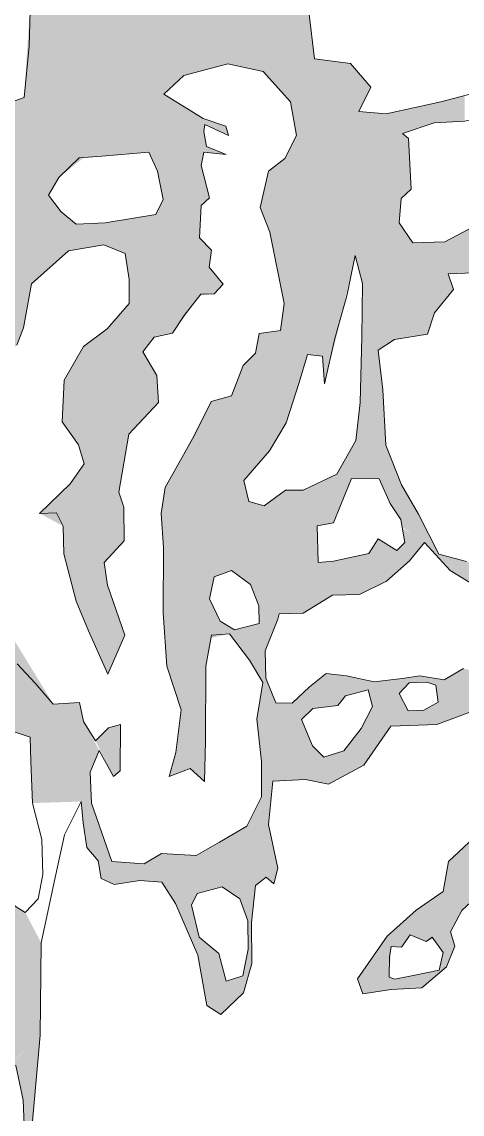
# Model space of a CAD drawing. Header units: feet. Extents: x 715168 to 716636, y 927703 to 928239.
# Drawn here: x 715798.87 to 715801.76, y 927835.62 to 927842.78 of the extents above; entities that cross this region are included whole.
import ezdxf

# ---------------------------------------------------------------- set-up
doc = ezdxf.new("R2010")
doc.units = ezdxf.units.FT
doc.header["$MEASUREMENT"] = 0
doc.layers.add('62', color=7, linetype='Continuous', lineweight=0)

msp = doc.modelspace()

# ---------------------------------------------------------------- linework, layer by layer
at = {"layer": '62', "color": 7, "linetype": 'Continuous', "lineweight": 0, "flags": 128}
for points in [[(715798.8539, 927843.0438), (715798.9289, 927842.9356), (715798.9209, 927842.6245), (715798.8869, 927842.2885), (715798.7947, 927842.2561), (715798.6578, 927842.2774), (715798.6361, 927842.4064), (715798.6453, 927842.5326), (715798.8098, 927842.9122)], [(715801.3688, 927842.0532), (715801.5752, 927842.1223), (715801.7762, 927842.1324), (715802.0029, 927842.1836), (715802.2382, 927842.0948), (715802.4508, 927842.1324), (715802.5778, 927842.1118), (715802.5947, 927841.9645), (715802.4898, 927841.8467), (715802.3391, 927841.5682), (715802.1963, 927841.4804), (715802.0776, 927841.5024), (715801.841, 927841.4458), (715801.6449, 927841.3415), (715801.4366, 927841.3366), (715801.3467, 927841.4662), (715801.3605, 927841.6265), (715801.4246, 927841.6873), (715801.4067, 927842.0192)], [(715799.0472, 927841.649), (715799.1137, 927841.7635), (715799.2483, 927841.8917), (715799.3969, 927841.9042), (715799.705, 927841.93), (715799.7615, 927841.8052), (715799.798, 927841.6185), (715799.7497, 927841.5221), (715799.4185, 927841.4657), (715799.2288, 927841.4574), (715799.1303, 927841.5381)], [(715801.0581, 927841.2522), (715801.106, 927841.0698), (715801.1006, 927840.7188), (715801.0911, 927840.2894), (715801.0623, 927840.0397), (715800.9373, 927839.8195), (715800.7167, 927839.715), (715800.6013, 927839.715), (715800.4601, 927839.612), (715800.3602, 927839.6396), (715800.3273, 927839.7778), (715800.4972, 927839.9728), (715800.6047, 927840.155), (715800.69, 927840.4212), (715800.7463, 927840.6047), (715800.8433, 927840.5935), (715800.856, 927840.4115), (715800.9237, 927840.7083), (715801.0023, 927840.989)], [(715801.0335, 927839.7919), (715801.216, 927839.7891), (715801.2866, 927839.627), (715801.3563, 927839.5222), (715801.3846, 927839.3713), (715801.3312, 927839.3193), (715801.2092, 927839.3948), (715801.1486, 927839.3002), (715800.9166, 927839.2486), (715800.8162, 927839.241), (715800.8077, 927839.4818), (715800.9155, 927839.5004), (715800.961, 927839.6142)], [(715800.134, 927839.1465), (715800.2469, 927839.1891), (715800.3705, 927839.0965), (715800.4251, 927838.9554), (715800.4277, 927838.8401), (715800.2674, 927838.7989), (715800.172, 927838.8551), (715800.1016, 927839.0033)], [(715800.707, 927838.2111), (715800.7808, 927838.2835), (715800.944, 927838.3033), (715800.9937, 927838.3675), (715801.1427, 927838.4058), (715801.171, 927838.2976), (715801.0964, 927838.1531), (715800.9835, 927838.0066), (715800.8528, 927837.9649), (715800.7778, 927838.039)], [(715801.3467, 927838.382), (715801.4116, 927838.4509), (715801.527, 927838.4562), (715801.587, 927838.4364), (715801.602, 927838.3251), (715801.5078, 927838.2721), (715801.405, 927838.2684)], [(715798.624, 927838.1893), (715798.7364, 927838.1598), (715798.9263, 927838.0948), (715798.93, 927837.9362), (715798.9417, 927837.6639), (715799.0034, 927837.4257), (715799.0101, 927837.1967), (715798.978, 927837.0372), (715798.8943, 927836.9472), (715798.8289, 927836.9877), (715798.7731, 927837.0992), (715798.7748, 927837.2899), (715798.7467, 927837.4174), (715798.7506, 927837.5573), (715798.6628, 927837.7721), (715798.6519, 927838.0148)], [(715800.0225, 927837.0709), (715800.1852, 927837.1146), (715800.3009, 927837.0368), (715800.3543, 927836.8915), (715800.3572, 927836.7059), (715800.322, 927836.5313), (715800.2123, 927836.4963), (715800.1636, 927836.6776), (715800.0345, 927836.7849), (715799.9844, 927836.9943)], [(715801.2809, 927836.5222), (715801.2838, 927836.6558), (715801.2947, 927836.7232), (715801.3616, 927836.7199), (715801.4192, 927836.8007), (715801.5245, 927836.7562), (715801.5621, 927836.7853), (715801.6342, 927836.6853), (715801.6095, 927836.5696), (715801.4391, 927836.5346), (715801.3171, 927836.5092)], [(715798.7551, 927835.9306), (715798.8331, 927835.9437), (715798.8818, 927835.717), (715798.8894, 927835.4999), (715798.8967, 927835.303), (715798.8494, 927835.1594), (715798.7707, 927835.1785), (715798.6899, 927835.3451), (715798.6728, 927835.5916), (715798.7056, 927835.7794), (715798.8007, 927835.9505)]]:
    msp.add_lwpolyline(points, close=True, dxfattribs=at)
for points in [[(715800.7547, 927842.8507), (715800.7916, 927842.5426), (715801.0277, 927842.5112), (715801.1606, 927842.3556), (715801.0814, 927842.1961), (715801.2601, 927842.1818), (715801.6204, 927842.2602), (715802.1184, 927842.3897)], [(715798.8397, 927840.6638), (715798.883, 927840.778), (715798.9343, 927841.0677), (715799.1784, 927841.2834), (715799.4103, 927841.3233), (715799.5506, 927841.2649), (715799.5748, 927841.0943), (715799.5748, 927840.9369), (715799.4311, 927840.7722), (715799.2766, 927840.656), (715799.1504, 927840.4356), (715799.1359, 927840.1625), (715799.2437, 927840.0125), (715799.2812, 927839.8869), (715799.1887, 927839.7569), (715798.9887, 927839.5612), (715799.0991, 927839.5667), (715799.1433, 927839.4796), (715799.1479, 927839.2973), (715799.2283, 927838.9867), (715799.31, 927838.7931), (715799.4357, 927838.5096), (715799.5464, 927838.7639), (715799.4344, 927839.092), (715799.4119, 927839.2415), (715799.5427, 927839.3826), (715799.5398, 927839.6021), (715799.5077, 927839.7004), (715799.5743, 927840.0825), (715799.7676, 927840.2883), (715799.7583, 927840.4666), (715799.6656, 927840.6205), (715799.739, 927840.7176), (715799.8609, 927840.743), (715799.9363, 927840.8587), (715800.0457, 927840.999), (715800.1337, 927841.0011), (715800.1931, 927841.0643), (715800.0999, 927841.1764), (715800.1157, 927841.2871), (715800.037, 927841.3683), (715800.0479, 927841.5795), (715800.1024, 927841.6302), (715800.049, 927841.842), (715800.0657, 927841.9308), (715800.211, 927841.9154), (715800.0832, 927841.967), (715800.065, 927842.0658), (715800.0724, 927842.1107), (715800.2264, 927842.0399), (715800.2089, 927842.1003), (715800.0602, 927842.1515), (715799.8021, 927842.3089), (715799.9334, 927842.4322), (715800.2227, 927842.5088), (715800.4547, 927842.4584), (715800.633, 927842.2606), (715800.6742, 927842.0394), (715800.5976, 927841.8875), (715800.4889, 927841.8046), (715800.4339, 927841.5676), (715800.4984, 927841.4054), (715800.593, 927840.9389), (715800.5675, 927840.76), (715800.4288, 927840.7404), (715800.4048, 927840.6134), (715800.3234, 927840.531), (715800.2465, 927840.3319), (715800.1137, 927840.2965), (715800.0012, 927840.0705), (715799.8109, 927839.7311), (715799.785, 927839.5616), (715799.8004, 927839.3378), (715799.7983, 927838.9114), (715799.823, 927838.5607), (715799.9179, 927838.2742), (715799.8808, 927837.9945), (715799.8376, 927837.8384), (715799.9754, 927837.89), (715800.0703, 927837.8041), (715800.0774, 927838.0723), (715800.0794, 927838.5621), (715800.1157, 927838.7639), (715800.2331, 927838.774), (715800.3652, 927838.6011), (715800.4518, 927838.4533), (715800.4125, 927838.2143), (715800.4431, 927837.9362), (715800.4436, 927837.7055), (715800.3464, 927837.5131), (715800.1691, 927837.4073), (715800.015, 927837.3207), (715799.7876, 927837.3337), (715799.6739, 927837.2666), (715799.4616, 927837.2801), (715799.3298, 927837.6627), (715799.3199, 927837.8658), (715799.3794, 927838.0094), (715799.4732, 927837.8371), (715799.517, 927837.8741), (715799.5181, 927838.1788), (715799.4407, 927838.1559), (715799.3544, 927838.0711), (715799.2769, 927838.1994), (715799.2496, 927838.3225), (715799.0783, 927838.3126), (715798.9597, 927838.4494), (715798.8413, 927838.5769)], [(715801.7869, 927839.2474), (715801.606, 927839.2949), (715801.4733, 927839.5583), (715801.3622, 927839.7491), (715801.2592, 927840.0097), (715801.2392, 927840.3711), (715801.2092, 927840.6321), (715801.3156, 927840.7017), (715801.5321, 927840.7362), (715801.5781, 927840.8766), (715801.7031, 927841.0294), (715801.6687, 927841.1327), (715801.9477, 927841.1431)], [(715801.768, 927838.5449), (715801.6419, 927838.4724), (715801.4825, 927838.4982), (715801.3654, 927838.4795), (715801.1834, 927838.4592), (715801.0003, 927838.4979), (715800.867, 927838.5133), (715800.7586, 927838.4254), (715800.6439, 927838.3184), (715800.5367, 927838.3209), (715800.471, 927838.4828), (715800.4668, 927838.6611), (715800.5497, 927838.868), (715800.5601, 927838.903), (715800.7175, 927838.9092), (715800.9083, 927839.0265), (715801.0864, 927839.0308), (715801.2643, 927839.1183), (715801.4137, 927839.2519), (715801.5124, 927839.3723), (715801.6807, 927839.1891), (715801.9334, 927839.0336)], [(715801.903, 927838.2938), (715801.5933, 927838.1797), (715801.2922, 927838.1676), (715801.1146, 927837.9116), (715800.8832, 927837.787), (715800.7325, 927837.8183), (715800.5171, 927837.8079), (715800.4892, 927837.5235), (715800.5517, 927837.2363), (715800.5247, 927837.1338), (715800.475, 927837.1784), (715800.4042, 927837.1246), (715800.3781, 927836.8811), (715800.3792, 927836.6134), (715800.3249, 927836.4209), (715800.1778, 927836.2786), (715800.0861, 927836.3361), (715800.0261, 927836.6667), (715799.8791, 927837.0057), (715799.7901, 927837.1459), (715799.6448, 927837.1573), (715799.4764, 927837.1297), (715799.3927, 927837.1689), (715799.3736, 927837.2858), (715799.2974, 927837.3719), (715799.2744, 927837.5352), (715799.2603, 927837.6738), (715799.1524, 927837.4565), (715799.0942, 927837.1963), (715798.9984, 927836.7486), (715798.9918, 927836.1432), (715798.9372, 927835.5283)], [(715801.8452, 927837.0414), (715801.7565, 927836.959), (715801.6841, 927836.8207), (715801.7123, 927836.7257), (715801.6574, 927836.5904), (715801.4946, 927836.4527), (715801.2938, 927836.4418), (715801.1072, 927836.4135), (715801.0727, 927836.5122), (715801.2668, 927836.792), (715801.4586, 927836.9627), (715801.6345, 927837.0847), (715801.6707, 927837.2816), (715801.8719, 927837.4686)]]:
    msp.add_lwpolyline(points, dxfattribs=at)
at = {"layer": '62', "color": 7, "linetype": 'Continuous', "lineweight": 0}
for major_axis in [(8.6411, 0), (7.0795, 0)]:
    msp.add_ellipse((715800.1279, 927840.4269), major_axis=major_axis, ratio=0.999837, dxfattribs=at)
for points in [[(715798.9289, 927842.9356), (715799.0388, 927842.9668), (715798.8869, 927842.2885), (715800.7547, 927842.8507)], [(715800.2227, 927842.5088), (715800.7547, 927842.8507), (715800.4547, 927842.4584), (715800.7916, 927842.5426)], [(715800.633, 927842.2606), (715801.0277, 927842.5112), (715800.6467, 927842.1869), (715801.1606, 927842.3556)], [(715798.3437, 927841.8068), (715798.7947, 927842.2561), (715798.3346, 927841.6777), (715798.8869, 927842.2885)], [(715799.8021, 927842.3089), (715799.2483, 927841.8917), (715800.0602, 927842.1515), (715799.705, 927841.93)], [(715800.6742, 927842.0394), (715801.0814, 927842.1961), (715800.5976, 927841.8875), (715801.2601, 927842.1818)], [(715801.2601, 927842.1818), (715801.3688, 927842.0532), (715801.5484, 927842.2443), (715801.5752, 927842.1223)], [(715800.0602, 927842.1515), (715800.0724, 927842.1107), (715799.705, 927841.93), (715800.065, 927842.0658)], [(715800.2089, 927842.1003), (715800.2264, 927842.0399), (715800.0602, 927842.1515), (715800.0724, 927842.1107)], [(715800.5976, 927841.8875), (715801.2601, 927842.1818), (715800.4889, 927841.8046), (715801.3688, 927842.0532)], [(715800.4889, 927841.8046), (715801.3688, 927842.0532), (715800.4693, 927841.7205), (715801.4067, 927842.0192)], [(715800.4693, 927841.7205), (715801.4067, 927842.0192), (715800.4339, 927841.5676), (715801.4246, 927841.6873)], [(715799.7615, 927841.8052), (715800.0832, 927841.967), (715800.0657, 927841.9308), (715800.211, 927841.9154)], [(715799.7615, 927841.8052), (715800.0657, 927841.9308), (715799.798, 927841.6185), (715800.049, 927841.842)], [(715799.798, 927841.6185), (715800.049, 927841.842), (715799.7863, 927841.5958), (715800.1024, 927841.6302)], [(715798.3705, 927840.9495), (715799.0472, 927841.649), (715798.4953, 927840.5049), (715799.1303, 927841.5381)], [(715799.5506, 927841.2649), (715799.7497, 927841.5221), (715799.5748, 927841.0943), (715800.037, 927841.3683)], [(715801.0765, 927841.1822), (715801.4366, 927841.3366), (715801.0581, 927841.2522), (715801.3467, 927841.4662)], [(715799.5748, 927841.0943), (715800.037, 927841.3683), (715799.5748, 927841.0418), (715800.1157, 927841.2871)], [(715801.0881, 927841.1367), (715801.6449, 927841.3415), (715801.0765, 927841.1822), (715801.4366, 927841.3366)], [(715801.0927, 927841.1194), (715801.6687, 927841.1327), (715801.0881, 927841.1367), (715801.6449, 927841.3415)], [(715799.5748, 927840.9848), (715800.0999, 927841.1764), (715799.5748, 927840.9369), (715800.1931, 927841.0643)], [(715801.106, 927841.0698), (715801.7031, 927841.0294), (715801.0927, 927841.1194), (715801.6687, 927841.1327)], [(715801.0023, 927840.989), (715800.8433, 927840.5935), (715800.856, 927840.4115)], [(715801.1023, 927840.8287), (715801.5321, 927840.7362), (715801.1044, 927840.9694), (715801.5781, 927840.8766)], [(715799.5144, 927840.8673), (715799.8609, 927840.743), (715799.4311, 927840.7722), (715799.739, 927840.7176)], [(715799.4311, 927840.7722), (715799.739, 927840.7176), (715799.2766, 927840.656), (715799.6656, 927840.6205)], [(715801.101, 927840.7321), (715801.3156, 927840.7017), (715801.1023, 927840.8287), (715801.5321, 927840.7362)], [(715800.4288, 927840.7404), (715800.7463, 927840.6047), (715800.4048, 927840.6134), (715800.7141, 927840.5002)], [(715800.5675, 927840.76), (715800.8433, 927840.5935), (715800.4288, 927840.7404), (715800.7463, 927840.6047)], [(715801.0985, 927840.6264), (715801.2092, 927840.6321), (715801.101, 927840.7321), (715801.3156, 927840.7017)], [(715799.2766, 927840.656), (715799.6656, 927840.6205), (715799.1504, 927840.4356), (715799.7583, 927840.4666)], [(715800.3234, 927840.531), (715800.6591, 927840.3248), (715800.2465, 927840.3319), (715800.6047, 927840.155)], [(715799.1504, 927840.4356), (715799.7583, 927840.4666), (715799.1359, 927840.1625), (715799.7676, 927840.2883)], [(715801.0623, 927840.0397), (715801.2592, 927840.0097), (715801.0911, 927840.2894), (715801.2392, 927840.3711)], [(715800.1137, 927840.2965), (715800.4972, 927839.9728), (715799.9142, 927839.9153), (715800.3273, 927839.7778)], [(715801.0016, 927839.9323), (715801.3288, 927839.8328), (715801.0623, 927840.0397), (715801.2592, 927840.0097)], [(715799.9142, 927839.9153), (715800.3273, 927839.7778), (715799.8109, 927839.7311), (715800.3602, 927839.6396)], [(715800.9658, 927839.869), (715801.216, 927839.7891), (715801.0016, 927839.9323), (715801.3288, 927839.8328)], [(715800.9373, 927839.8195), (715801.0335, 927839.7919), (715800.9658, 927839.869), (715801.216, 927839.7891)], [(715801.216, 927839.7891), (715801.3292, 927839.8318), (715801.2866, 927839.627), (715801.3622, 927839.7491)], [(715799.1887, 927839.7569), (715799.5077, 927839.7004), (715798.9887, 927839.5612), (715799.5398, 927839.6021)], [(715799.8109, 927839.7311), (715800.3602, 927839.6396), (715799.785, 927839.5616), (715800.4601, 927839.612)], [(715800.2469, 927839.1891), (715800.4601, 927839.612), (715800.3705, 927839.0965), (715800.6013, 927839.715)], [(715798.9887, 927839.5612), (715799.5398, 927839.6021), (715799.1433, 927839.4796), (715799.5427, 927839.3826)], [(715801.3563, 927839.5222), (715801.4733, 927839.5583), (715801.3654, 927839.473), (715801.606, 927839.2949)], [(715800.8077, 927839.4818), (715800.5601, 927838.903), (715800.8077, 927839.4818), (715800.4251, 927838.9554)], [(715801.3654, 927839.473), (715801.606, 927839.2949), (715801.5124, 927839.3723)], [(715799.8004, 927839.3378), (715800.2469, 927839.1891), (715799.7983, 927838.9114), (715800.134, 927839.1465)], [(715801.3846, 927839.3713), (715801.4509, 927839.2973), (715801.3312, 927839.3193), (715801.4137, 927839.2519)], [(715799.7983, 927838.9114), (715800.134, 927839.1465), (715799.8059, 927838.8034), (715800.1016, 927839.0033)], [(715799.2283, 927838.9867), (715799.4344, 927839.092), (715799.4357, 927838.5096), (715799.5464, 927838.7639)], [(715799.8059, 927838.8034), (715800.1016, 927839.0033), (715799.8109, 927838.7334), (715800.172, 927838.8551)], [(715799.8109, 927838.7334), (715800.172, 927838.8551), (715799.8121, 927838.7156), (715800.2674, 927838.7989)], [(715800.2674, 927838.7989), (715800.4668, 927838.6611), (715800.2331, 927838.774), (715800.4679, 927838.6103)], [(715800.2331, 927838.774), (715800.4679, 927838.6103), (715800.3652, 927838.6011), (715800.4693, 927838.5483)], [(715800.0794, 927838.5621), (715799.823, 927838.5607), (715800.0774, 927838.0723), (715799.9179, 927838.2742)], [(715801.3754, 927838.4812), (715801.4116, 927838.4509), (715801.4825, 927838.4982), (715801.527, 927838.4562)], [(715800.6439, 927838.3184), (715800.707, 927838.2111), (715800.7366, 927838.4045), (715800.7808, 927838.2835)], [(715801.1427, 927838.4058), (715801.405, 927838.2684), (715801.1834, 927838.4592), (715801.3467, 927838.382)], [(715799.2496, 927838.3225), (715798.624, 927838.1893), (715799.0783, 927838.3126)], [(715799.2769, 927838.1994), (715799.2769, 927838.1994), (715798.624, 927838.1893), (715799.2496, 927838.3225)], [(715800.0774, 927838.0723), (715799.9179, 927838.2742), (715800.0703, 927837.8041), (715799.8808, 927837.9945)], [(715801.405, 927838.2684), (715801.2922, 927838.1676), (715801.5078, 927838.2721), (715801.5933, 927838.1797)], [(715799.3794, 927838.0094), (715798.9263, 927838.0948), (715799.2769, 927838.1994)], [(715799.3544, 927838.0711), (715799.4732, 927837.8371), (715799.4407, 927838.1559), (715799.517, 927837.8741)], [(715799.4407, 927838.1559), (715799.517, 927837.8741), (715799.5181, 927838.1788)], [(715800.0703, 927837.8041), (715799.8808, 927837.9945), (715799.9754, 927837.89), (715799.8579, 927837.912)], [(715800.5171, 927837.8079), (715800.7778, 927838.039), (715800.7325, 927837.8183), (715800.8528, 927837.9649)], [(715799.9754, 927837.89), (715799.8579, 927837.912), (715799.8376, 927837.8384)], [(715799.3298, 927837.6627), (715799.2603, 927837.6738), (715799.3199, 927837.8658), (715798.9417, 927837.6639)], [(715800.3464, 927837.5131), (715800.4892, 927837.5235), (715800.2818, 927837.4743), (715800.5517, 927837.2363)], [(715799.4452, 927837.3282), (715799.3736, 927837.2858), (715799.4085, 927837.4345), (715799.2974, 927837.3719)], [(715800.1861, 927837.4174), (715800.5247, 927837.1338), (715800.1232, 927837.3816), (715800.475, 927837.1784)], [(715799.4616, 927837.2801), (715799.3927, 927837.1689), (715799.4452, 927837.3282), (715799.3736, 927837.2858)], [(715800.015, 927837.3207), (715799.7901, 927837.1459), (715799.7876, 927837.3337), (715799.6448, 927837.1573)], [(715800.1232, 927837.3816), (715800.475, 927837.1784), (715800.015, 927837.3207), (715800.4042, 927837.1246)], [(715799.4616, 927837.2801), (715799.4764, 927837.1297), (715799.4616, 927837.2801), (715799.3927, 927837.1689)], [(715800.0225, 927837.0709), (715799.7901, 927837.1459), (715800.1852, 927837.1146), (715800.015, 927837.3207)], [(715801.6707, 927837.2816), (715802.068, 927837.2056), (715801.6345, 927837.0847), (715801.9623, 927837.0738)], [(715801.6345, 927837.0847), (715801.9623, 927837.0738), (715801.582, 927837.0485), (715801.8452, 927837.0414)], [(715798.35, 927836.8398), (715798.8289, 927836.9877), (715798.5511, 927836.8312), (715798.8943, 927836.9472)], [(715798.5511, 927836.8312), (715798.8943, 927836.9472), (715798.6547, 927836.8023), (715798.9984, 927836.7486)], [(715801.3616, 927836.7199), (715801.3551, 927836.8707), (715801.4192, 927836.8007), (715801.4586, 927836.9627)], [(715801.4586, 927836.9627), (715801.6841, 927836.8207), (715801.4192, 927836.8007), (715801.5245, 927836.7562)], [(715801.2947, 927836.7232), (715801.2668, 927836.792), (715801.3616, 927836.7199), (715801.3551, 927836.8707)], [(715798.6547, 927836.8023), (715798.9984, 927836.7486), (715798.6415, 927836.6942), (715798.9984, 927836.7486)], [(715801.5621, 927836.7853), (715801.6841, 927836.8207), (715801.6342, 927836.6853), (715801.7123, 927836.7257)], [(715798.6415, 927836.6942), (715798.9984, 927836.7486), (715798.6244, 927836.3614), (715798.9918, 927836.1432)], [(715801.6342, 927836.6853), (715801.7123, 927836.7257), (715801.6095, 927836.5696), (715801.6574, 927836.5904)], [(715800.1974, 927836.5522), (715800.0861, 927836.3361), (715800.1636, 927836.6776), (715800.0261, 927836.6667)], [(715800.2123, 927836.4963), (715800.1778, 927836.2786), (715800.1974, 927836.5522), (715800.0861, 927836.3361)], [(715800.322, 927836.5313), (715800.3249, 927836.4209), (715800.2123, 927836.4963), (715800.1778, 927836.2786)], [(715801.2809, 927836.5222), (715801.2938, 927836.4418), (715801.2809, 927836.5222), (715801.1072, 927836.4135)], [(715798.8818, 927835.717), (715798.9663, 927835.8585), (715798.8331, 927835.9437), (715798.9766, 927835.9716)], [(715798.888, 927835.5375), (715798.9372, 927835.5283), (715798.8818, 927835.717), (715798.9663, 927835.8585)]]:
    msp.add_solid(points, dxfattribs=at)
at = {"layer": '62', "color": 7, "linetype": 'Continuous', "lineweight": 0, "extrusion": (0, 0, -1)}
for points in [[(-715798.8869, 927842.2885), (-715800.7547, 927842.8507), (-715799.9334, 927842.4322), (-715800.2227, 927842.5088)], [(-715800.4547, 927842.4584), (-715800.7916, 927842.5426), (-715800.633, 927842.2606), (-715801.0277, 927842.5112)], [(-715798.8869, 927842.2885), (-715799.9334, 927842.4322), (-715798.9304, 927842.0854), (-715799.8021, 927842.3089)], [(-715800.6467, 927842.1869), (-715801.1606, 927842.3556), (-715800.6742, 927842.0394), (-715801.0814, 927842.1961)], [(-715798.3346, 927841.6777), (-715798.8869, 927842.2885), (-715798.3705, 927840.9495), (-715799.0472, 927841.649)], [(-715798.9304, 927842.0854), (-715799.8021, 927842.3089), (-715799.0472, 927841.649), (-715799.1137, 927841.7635)], [(-715801.5484, 927842.2443), (-715801.5752, 927842.1223), (-715801.7769, 927842.3007), (-715801.7762, 927842.1324)], [(-715799.705, 927841.93), (-715800.065, 927842.0658), (-715799.7615, 927841.8052), (-715800.0832, 927841.967)], [(-715799.7863, 927841.5958), (-715800.1024, 927841.6302), (-715799.7735, 927841.5694), (-715800.0479, 927841.5795)], [(-715800.4339, 927841.5676), (-715801.4246, 927841.6873), (-715800.464, 927841.492), (-715801.3605, 927841.6265)], [(-715800.464, 927841.492), (-715801.3605, 927841.6265), (-715800.4984, 927841.4054), (-715801.3467, 927841.4662)], [(-715799.7735, 927841.5694), (-715800.0479, 927841.5795), (-715799.7497, 927841.5221), (-715800.037, 927841.3683)], [(-715798.4953, 927840.5049), (-715799.1303, 927841.5381), (-715798.9343, 927841.0677), (-715799.1784, 927841.2834)], [(-715799.1303, 927841.5381), (-715799.1784, 927841.2834), (-715799.2288, 927841.4574), (-715799.3008, 927841.3046)], [(-715799.4103, 927841.3233), (-715799.4061, 927841.4648), (-715799.5506, 927841.2649), (-715799.7497, 927841.5221)], [(-715799.2288, 927841.4574), (-715799.3008, 927841.3046), (-715799.4185, 927841.4657), (-715799.4103, 927841.3233)], [(-715800.4984, 927841.4054), (-715801.3467, 927841.4662), (-715800.5314, 927841.2438), (-715801.0581, 927841.2522)], [(-715801.6449, 927841.3415), (-715801.6687, 927841.1327), (-715801.841, 927841.4458), (-715801.9477, 927841.1431)], [(-715799.5748, 927841.0418), (-715800.1157, 927841.2871), (-715799.5748, 927840.9848), (-715800.0999, 927841.1764)], [(-715800.5314, 927841.2438), (-715801.0581, 927841.2522), (-715800.593, 927840.9389), (-715800.9711, 927840.8774)], [(-715798.4953, 927840.5049), (-715798.9343, 927841.0677), (-715798.4962, 927840.4382), (-715798.883, 927840.778)], [(-715799.5748, 927840.9369), (-715800.1931, 927841.0643), (-715799.5748, 927840.9369), (-715800.1337, 927841.0011)], [(-715801.1044, 927840.9694), (-715801.5781, 927840.8766), (-715801.106, 927841.0698), (-715801.7031, 927841.0294)], [(-715799.5748, 927840.9369), (-715800.0457, 927840.999), (-715799.5144, 927840.8673), (-715799.8609, 927840.743)], [(-715800.593, 927840.9389), (-715800.9711, 927840.8774), (-715800.5675, 927840.76), (-715800.8433, 927840.5935)], [(-715798.4962, 927840.4382), (-715798.883, 927840.778), (-715798.497, 927840.381), (-715798.8397, 927840.6638)], [(-715801.0911, 927840.2894), (-715801.2392, 927840.3711), (-715801.0985, 927840.6264), (-715801.2092, 927840.6321)], [(-715800.4048, 927840.6134), (-715800.7141, 927840.5002), (-715800.3234, 927840.531), (-715800.6591, 927840.3248)], [(-715799.1359, 927840.1625), (-715799.7676, 927840.2883), (-715799.2437, 927840.0125), (-715799.5743, 927840.0825)], [(-715800.2465, 927840.3319), (-715800.6047, 927840.155), (-715800.1137, 927840.2965), (-715800.4972, 927839.9728)], [(-715799.2437, 927840.0125), (-715799.5743, 927840.0825), (-715799.2812, 927839.8869), (-715799.5415, 927839.8953)], [(-715799.2812, 927839.8869), (-715799.5415, 927839.8953), (-715799.1887, 927839.7569), (-715799.5077, 927839.7004)], [(-715800.7607, 927839.7357), (-715800.8077, 927839.4818), (-715800.8619, 927839.7836), (-715800.9155, 927839.5004)], [(-715800.8619, 927839.7836), (-715800.9155, 927839.5004), (-715800.9373, 927839.8195), (-715801.0335, 927839.7919)], [(-715797.692, 927839.7119), (-715798.624, 927838.1893), (-715798.1098, 927839.717), (-715799.0783, 927838.3126)], [(-715798.1098, 927839.717), (-715799.0783, 927838.3126), (-715798.3471, 927839.6471), (-715798.6321, 927839.0421)], [(-715800.3705, 927839.0965), (-715800.6013, 927839.715), (-715800.4251, 927838.9554), (-715800.7167, 927839.715)], [(-715800.4251, 927838.9554), (-715800.7167, 927839.715), (-715800.8077, 927839.4818), (-715800.7767, 927839.7432)], [(-715801.2866, 927839.627), (-715801.3622, 927839.7491), (-715801.3563, 927839.5222), (-715801.4733, 927839.5583)], [(-715799.785, 927839.5616), (-715800.4601, 927839.612), (-715799.8004, 927839.3378), (-715800.2469, 927839.1891)], [(-715799.1433, 927839.4796), (-715799.5427, 927839.3826), (-715799.1479, 927839.2973), (-715799.4119, 927839.2415)], [(-715800.8162, 927839.241), (-715800.7175, 927838.9092), (-715800.8077, 927839.4818), (-715800.5601, 927838.903)], [(-715801.3672, 927839.4659), (-715801.5124, 927839.3723), (-715801.3846, 927839.3713), (-715801.4509, 927839.2973)], [(-715801.2092, 927839.3948), (-715801.3413, 927839.187), (-715801.1486, 927839.3002), (-715801.2643, 927839.1183)], [(-715801.3312, 927839.3193), (-715801.4137, 927839.2519), (-715801.2092, 927839.3948), (-715801.3413, 927839.187)], [(-715801.6807, 927839.1891), (-715801.606, 927839.2949), (-715801.5124, 927839.3723)], [(-715801.5958, 927839.2815), (-715801.5124, 927839.3723), (-715801.606, 927839.2949)], [(-715799.1479, 927839.2973), (-715799.4119, 927839.2415), (-715799.2283, 927838.9867), (-715799.4344, 927839.092)], [(-715801.0327, 927839.2744), (-715801.0864, 927839.0308), (-715800.9166, 927839.2486), (-715800.9083, 927839.0265)], [(-715801.1486, 927839.3002), (-715801.2643, 927839.1183), (-715801.0327, 927839.2744), (-715801.0864, 927839.0308)], [(-715801.9334, 927839.0336), (-715801.9568, 927839.2015), (-715801.6807, 927839.1891), (-715801.606, 927839.2949)], [(-715800.9166, 927839.2486), (-715800.9083, 927839.0265), (-715800.8162, 927839.241), (-715800.7175, 927838.9092)], [(-715800.4251, 927838.9554), (-715800.5601, 927838.903), (-715800.4277, 927838.8401), (-715800.5095, 927838.7681)], [(-715800.4277, 927838.8401), (-715800.5095, 927838.7681), (-715800.2674, 927838.7989), (-715800.4668, 927838.6611)], [(-715799.8121, 927838.7156), (-715800.2674, 927838.7989), (-715799.8146, 927838.6769), (-715800.2331, 927838.774)], [(-715800.1157, 927838.7639), (-715799.8146, 927838.6789), (-715800.0794, 927838.5621), (-715799.823, 927838.5607)], [(-715800.3652, 927838.6011), (-715800.4693, 927838.5483), (-715800.4518, 927838.4533), (-715800.471, 927838.4828)], [(-715801.768, 927838.5449), (-715802.5474, 927838.3762), (-715801.729, 927838.5224), (-715802.2612, 927838.3569)], [(-715800.4518, 927838.4533), (-715800.471, 927838.4828), (-715800.4125, 927838.2143), (-715800.5367, 927838.3209)], [(-715800.7366, 927838.4045), (-715800.7808, 927838.2835), (-715800.867, 927838.5133), (-715800.944, 927838.3033)], [(-715800.867, 927838.5133), (-715800.944, 927838.3033), (-715800.986, 927838.4995), (-715800.9937, 927838.3675)], [(-715800.986, 927838.4995), (-715800.9937, 927838.3675), (-715801.1834, 927838.4592), (-715801.1427, 927838.4058)], [(-715801.1834, 927838.4592), (-715801.3467, 927838.382), (-715801.3754, 927838.4812), (-715801.4116, 927838.4509)], [(-715801.4825, 927838.4982), (-715801.527, 927838.4562), (-715801.6419, 927838.4724), (-715801.587, 927838.4364)], [(-715801.6419, 927838.4724), (-715801.903, 927838.2938), (-715801.587, 927838.4364), (-715801.602, 927838.3251)], [(-715801.729, 927838.5224), (-715802.2612, 927838.3569), (-715801.6419, 927838.4724), (-715801.903, 927838.2938)], [(-715801.2922, 927838.1676), (-715801.171, 927838.2976), (-715801.405, 927838.2684), (-715801.1427, 927838.4058)], [(-715800.4125, 927838.2143), (-715800.5367, 927838.3209), (-715800.4431, 927837.9362), (-715800.6439, 927838.3184)], [(-715800.4431, 927837.9362), (-715800.6439, 927838.3184), (-715800.4436, 927837.7055), (-715800.707, 927838.2111)], [(-715801.1146, 927837.9116), (-715801.0964, 927838.1531), (-715801.2922, 927838.1676), (-715801.171, 927838.2976)], [(-715801.5078, 927838.2721), (-715801.5933, 927838.1797), (-715801.602, 927838.3251), (-715801.903, 927838.2938)], [(-715798.624, 927838.1893), (-715798.9263, 927838.0948), (-715799.2769, 927838.1994)], [(-715800.4436, 927837.7055), (-715800.707, 927838.2111), (-715800.5171, 927837.8079), (-715800.7778, 927838.039)], [(-715800.8832, 927837.787), (-715800.9835, 927838.0066), (-715801.1146, 927837.9116), (-715801.0964, 927838.1531)], [(-715799.3199, 927837.8658), (-715798.9417, 927837.6639), (-715799.3794, 927838.0094), (-715798.9263, 927838.0948)], [(-715800.7325, 927837.8183), (-715800.8528, 927837.9649), (-715800.8832, 927837.787), (-715800.9835, 927838.0066)], [(-715800.4436, 927837.7055), (-715800.5171, 927837.8079), (-715800.3464, 927837.5131), (-715800.4892, 927837.5235)], [(-715799.4085, 927837.4345), (-715799.2974, 927837.3719), (-715799.3298, 927837.6627), (-715799.2603, 927837.6738)], [(-715800.2818, 927837.4743), (-715800.5517, 927837.2363), (-715800.1861, 927837.4174), (-715800.5247, 927837.1338)], [(-715801.8719, 927837.4686), (-715802.2025, 927837.4369), (-715801.6707, 927837.2816), (-715802.068, 927837.2056)], [(-715799.7876, 927837.3337), (-715799.6448, 927837.1573), (-715799.6739, 927837.2666), (-715799.5852, 927837.1475)], [(-715799.6739, 927837.2666), (-715799.5852, 927837.1475), (-715799.4616, 927837.2801), (-715799.4764, 927837.1297)], [(-715800.015, 927837.3207), (-715800.4042, 927837.1246), (-715800.1852, 927837.1146), (-715800.3968, 927837.0544)], [(-715799.9844, 927836.9943), (-715799.8791, 927837.0057), (-715800.0225, 927837.0709), (-715799.7901, 927837.1459)], [(-715800.1852, 927837.1146), (-715800.3968, 927837.0544), (-715800.3009, 927837.0368), (-715800.3897, 927836.9893)], [(-715801.582, 927837.0485), (-715801.8452, 927837.0414), (-715801.5195, 927837.0047), (-715801.7565, 927836.959)], [(-715800.0345, 927836.7849), (-715799.97, 927836.7957), (-715799.9844, 927836.9943), (-715799.8791, 927837.0057)], [(-715800.3009, 927837.0368), (-715800.3897, 927836.9893), (-715800.3543, 927836.8915), (-715800.3781, 927836.8811)], [(-715801.5195, 927837.0047), (-715801.7565, 927836.959), (-715801.4586, 927836.9627), (-715801.6841, 927836.8207)], [(-715800.3543, 927836.8915), (-715800.3781, 927836.8811), (-715800.3572, 927836.7059), (-715800.3792, 927836.6134)], [(-715800.1636, 927836.6776), (-715800.0261, 927836.6667), (-715800.0345, 927836.7849), (-715799.97, 927836.7957)], [(-715801.2809, 927836.5222), (-715801.0727, 927836.5122), (-715801.2947, 927836.7232), (-715801.2668, 927836.792)], [(-715800.3572, 927836.7059), (-715800.3792, 927836.6134), (-715800.322, 927836.5313), (-715800.3249, 927836.4209)], [(-715801.6095, 927836.5696), (-715801.6574, 927836.5904), (-715801.3171, 927836.5092), (-715801.4946, 927836.4527)], [(-715801.2809, 927836.5222), (-715801.1072, 927836.4135), (-715801.2809, 927836.5222), (-715801.0727, 927836.5122)], [(-715801.3171, 927836.5092), (-715801.4946, 927836.4527), (-715801.2809, 927836.5222), (-715801.2938, 927836.4418)], [(-715798.6244, 927836.3614), (-715798.9918, 927836.1432), (-715798.6202, 927835.7697), (-715798.9918, 927836.1432)], [(-715798.8331, 927835.9437), (-715798.9766, 927835.9716), (-715798.8007, 927835.9505), (-715798.9918, 927836.1432)]]:
    msp.add_solid(points, dxfattribs=at)

doc.saveas('drawing.dxf')
